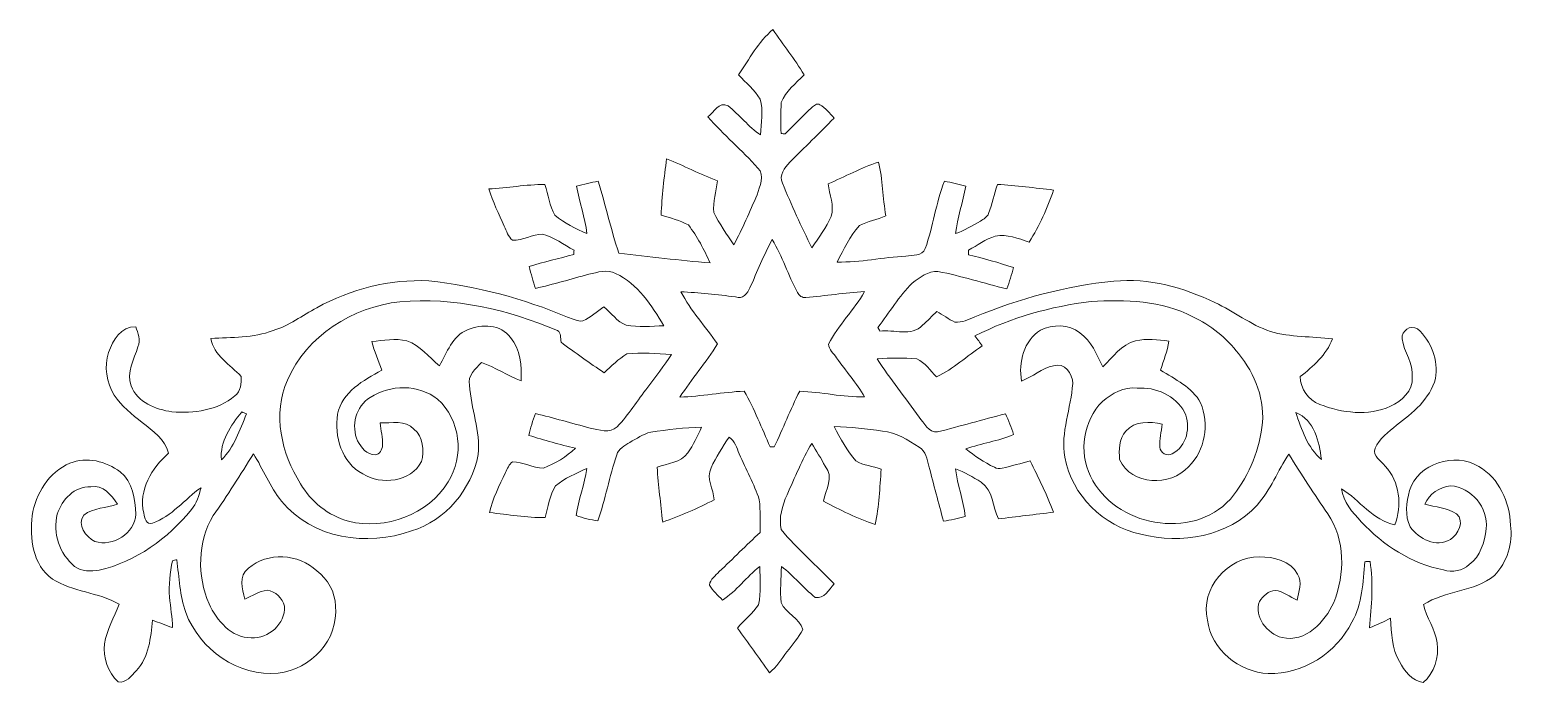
# Model space of a CAD drawing. Header units: centimetres. Extents: x -16.5 to 16.5, y -7.3 to 7.2.
import ezdxf

# ---------------------------------------------------------------- set-up
doc = ezdxf.new("R2010")
doc.units = ezdxf.units.CM
doc.header["$MEASUREMENT"] = 0
doc.layers.add('Layer 1', color=7, linetype='Continuous')

msp = doc.modelspace()

# ---------------------------------------------------------------- linework, layer by layer
at = {"layer": 'Layer 1', "color": 9, "lineweight": 9}
for points, knots in [([(-0.72424, 6.24294), (-0.48823, 6.58725), (-0.28961, 6.97777), (0.03776, 7.24694), (0.03776, 7.24694), (0.26037, 6.90757), (0.52248, 6.59501), (0.72603, 6.24294), (0.72603, 6.24294), (0.54859, 6.04715), (0.31011, 5.88663), (0.22262, 5.62593), (0.22262, 5.62593), (0.20498, 5.39909), (0.20816, 5.17049), (0.21698, 4.9426), (0.21698, 4.9426), (0.23991, 4.93942), (0.28577, 4.93343), (0.3087, 4.9306), (0.3087, 4.9306), (0.50096, 5.12816), (0.69464, 5.3243), (0.89466, 5.51375), (0.89466, 5.51375), (0.94334, 5.5582), (1.0072, 5.6224), (1.07775, 5.58077), (1.07775, 5.58077), (1.20722, 5.51198), (1.29612, 5.39027), (1.39137, 5.28268), (1.39137, 5.28268), (1.07105, 4.94965), (0.73662, 4.63039), (0.411, 4.30266), (0.411, 4.30266), (0.296, 4.17883), (0.16194, 4.01091), (0.24802, 3.83664), (0.24802, 3.83664), (0.4484, 3.35228), (0.66712, 2.87461), (0.90066, 2.40542), (0.90066, 2.40542), (1.05659, 2.62838), (1.21745, 2.85239), (1.32822, 3.1018), (1.32822, 3.1018), (1.40584, 3.34346), (1.28554, 3.5837), (1.26402, 3.82288), (1.26402, 3.82288), (1.63408, 3.98586), (1.99356, 4.1739), (2.37562, 4.3083), (2.37562, 4.3083), (2.47546, 3.91778), (2.47299, 3.51103), (2.54037, 3.11486), (2.54037, 3.11486), (2.35163, 3.02384), (2.13961, 2.9928), (1.95405, 2.89543), (1.95405, 2.89543), (1.73745, 2.66401), (1.6041, 2.36838), (1.46475, 2.08686), (1.46475, 2.08686), (1.97557, 2.07804), (2.47863, 2.19199), (2.98734, 2.2188), (2.98734, 2.2188), (3.12916, 2.24208), (3.35282, 2.21457), (3.41737, 2.38672), (3.41737, 2.38672), (3.58636, 2.87673), (3.65444, 3.39743), (3.83965, 3.88215), (3.83965, 3.88215), (4.00016, 3.85287), (4.15927, 3.81547), (4.31555, 3.76855), (4.31555, 3.76855), (4.24429, 3.41683), (4.13881, 3.07288), (4.08448, 2.71728), (4.08448, 2.71728), (4.28133, 2.78642), (4.46124, 2.89331), (4.64116, 2.99738), (4.64116, 2.99738), (4.70995, 3.04148), (4.79144, 3.08522), (4.82143, 3.16672), (4.82143, 3.16672), (4.89587, 3.37803), (4.95231, 3.59499), (5.01511, 3.81018), (5.01511, 3.81018), (5.43279, 3.78478), (5.84837, 3.73328), (6.26394, 3.68565), (6.26394, 3.68565), (6.12777, 3.28348), (5.94538, 2.89367), (5.72348, 2.53172), (5.72348, 2.53172), (5.48007, 2.60791), (5.22889, 2.71269), (4.9696, 2.66506), (4.9696, 2.66506), (4.75546, 2.5938), (4.56884, 2.46081), (4.37481, 2.34933), (4.37481, 2.34933), (4.37446, 2.32358), (4.37411, 2.27242), (4.37376, 2.24667), (4.37376, 2.24667), (4.71172, 2.17012), (5.04403, 2.07169), (5.37388, 1.9648), (5.37388, 1.9648), (5.33296, 1.80464), (5.28463, 1.64589), (5.2243, 1.49173), (5.2243, 1.49173), (4.71454, 1.61555), (4.21465, 1.78206), (3.69783, 1.87449), (3.69783, 1.87449), (3.47841, 1.8953), (3.29708, 1.73973), (3.1281, 1.62084), (3.1281, 1.62084), (2.83247, 1.32768), (2.6208, 0.96397), (2.36504, 0.6373), (2.36504, 0.6373), (2.37562, 0.61578), (2.39714, 0.57309), (2.40772, 0.55193), (2.40772, 0.55193), (2.71464, 0.60026), (3.11681, 0.41999), (3.35705, 0.68633), (3.35705, 0.68633), (3.46535, 0.7837), (3.56801, 0.88742), (3.67173, 0.98972), (3.67173, 0.98972), (3.80649, 0.91176), (3.93349, 0.82004), (4.0746, 0.7516), (4.0746, 0.7516), (4.23229, 0.73819), (4.37446, 0.81016), (4.51557, 0.86696), (4.51557, 0.86696), (5.49841, 1.27759), (6.53805, 1.56017), (7.59991, 1.66106), (7.59991, 1.66106), (8.37531, 1.74573), (9.14825, 1.5196), (9.84146, 1.18657), (9.84146, 1.18657), (10.26444, 0.99713), (10.62992, 0.6948), (11.07195, 0.54522), (11.07195, 0.54522), (11.51892, 0.41364), (11.99023, 0.43621), (12.44884, 0.38259), (12.44884, 0.38259), (12.31655, 0.02981), (12.02233, -0.23159), (11.73129, -0.45596), (11.73129, -0.45596), (11.73905, -0.72972), (11.90838, -0.97878), (12.16909, -1.07262), (12.16909, -1.07262), (12.6598, -1.26488), (13.23977, -1.33861), (13.73295, -1.11601), (13.73295, -1.11601), (13.98766, -1.00665), (14.2406, -0.77064), (14.21767, -0.46972), (14.21767, -0.46972), (14.25224, -0.16245), (14.03457, 0.09085), (13.99259, 0.38506), (13.99259, 0.38506), (13.97989, 0.55616), (14.17463, 0.70256), (14.33585, 0.60273), (14.33585, 0.60273), (14.64488, 0.33744), (14.80151, -0.09577), (14.7359, -0.49935), (14.7359, -0.49935), (14.60925, -0.95055), (14.23213, -1.26947), (13.86806, -1.53617), (13.86806, -1.53617), (13.69344, -1.68504), (13.48847, -1.82933), (13.39781, -2.04876), (13.39781, -2.04876), (13.33219, -2.23185), (13.53328, -2.32005), (13.61759, -2.44598), (13.61759, -2.44598), (13.94744, -2.78642), (13.99118, -3.3177), (13.83526, -3.7488), (13.83526, -3.7488), (13.34772, -3.64226), (13.05068, -3.20552), (12.65274, -2.94588), (12.65274, -2.94588), (12.68167, -3.2415), (12.89404, -3.47187), (13.08948, -3.67859), (13.08948, -3.67859), (13.57244, -4.20212), (14.20673, -4.60852), (14.91052, -4.74963), (14.91052, -4.74963), (15.10667, -4.80149), (15.33174, -4.77679), (15.48061, -4.62686), (15.48061, -4.62686), (15.73708, -4.44977), (15.81857, -4.12521), (15.86055, -3.83488), (15.86055, -3.83488), (15.91488, -3.37027), (15.53317, -2.90954), (15.06645, -2.88096), (15.06645, -2.88096), (14.82868, -2.91377), (14.58914, -3.05559), (14.49812, -3.28631), (14.49812, -3.28631), (14.73131, -3.36215), (14.99625, -3.36321), (15.20297, -3.50573), (15.20297, -3.50573), (15.38712, -3.66907), (15.23931, -3.96364), (15.06398, -4.06982), (15.06398, -4.06982), (14.7493, -4.2695), (14.36901, -4.05889), (14.17357, -3.79395), (14.17357, -3.79395), (14.04974, -3.54348), (14.09278, -3.24891), (14.15981, -2.98786), (14.15981, -2.98786), (14.34643, -2.37825), (15.17017, -2.1306), (15.69475, -2.45092), (15.69475, -2.45092), (16.14877, -2.70881), (16.37843, -3.2468), (16.3996, -3.75233), (16.3996, -3.75233), (16.46133, -4.15484), (16.32163, -4.57888), (16.04294, -4.87239), (16.04294, -4.87239), (15.59138, -5.2414), (14.9525, -5.20295), (14.46884, -5.51833), (14.46884, -5.51833), (14.53587, -5.81431), (14.72355, -6.06549), (14.77435, -6.36711), (14.77435, -6.36711), (14.81245, -6.6832), (14.71226, -7.04198), (14.45826, -7.24694), (14.45826, -7.24694), (14.2152, -7.21731), (14.04128, -6.98836), (13.93368, -6.78551), (13.93368, -6.78551), (13.76541, -6.49376), (13.75588, -6.1491), (13.73824, -5.82278), (13.73824, -5.82278), (13.58372, -5.89616), (13.43132, -5.97447), (13.27046, -6.03303), (13.27046, -6.03303), (13.31914, -5.54373), (13.36006, -5.04808), (13.2821, -4.55913), (13.2821, -4.55913), (13.25247, -4.56089), (13.19391, -4.56407), (13.16462, -4.56548), (13.16462, -4.56548), (13.1297, -5.0202), (13.11065, -5.49963), (12.87993, -5.90603), (12.87993, -5.90603), (12.54091, -6.5936), (11.7962, -7.06738), (11.02609, -7.04939), (11.02609, -7.04939), (10.37839, -7.01764), (9.75856, -6.5241), (9.67777, -5.863), (9.67777, -5.863), (9.50773, -5.16802), (10.12791, -4.44906), (10.831, -4.45753), (10.831, -4.45753), (11.13651, -4.45859), (11.5295, -4.53902), (11.67555, -4.84594), (11.67555, -4.84594), (11.79056, -5.02409), (11.6946, -5.23082), (11.6692, -5.42061), (11.6692, -5.42061), (11.50763, -5.34618), (11.36122, -5.22482), (11.18166, -5.20295), (11.18166, -5.20295), (11.03349, -5.21353), (10.90826, -5.32854), (10.831, -5.44672), (10.831, -5.44672), (10.69518, -5.79173), (11.0028, -6.16568), (11.33018, -6.25035), (11.33018, -6.25035), (11.86323, -6.37064), (12.27492, -5.90145), (12.47882, -5.47), (12.47882, -5.47), (12.72789, -4.84453), (12.736, -4.07618), (12.34442, -3.50609), (12.34442, -3.50609), (12.05055, -3.06758), (11.75563, -2.63014), (11.48223, -2.17857), (11.48223, -2.17857), (11.22893, -2.54405), (11.08359, -2.97833), (10.77597, -3.30888), (10.77597, -3.30888), (10.14485, -4.01232), (9.08475, -4.18448), (8.20069, -3.95482), (8.20069, -3.95482), (7.36919, -3.78196), (6.66293, -3.08946), (6.513, -2.24878), (6.513, -2.24878), (6.40999, -1.68962), (6.65517, -1.15834), (6.68586, -0.6073), (6.68586, -0.6073), (6.69186, -0.38999), (6.49959, -0.1374), (6.25971, -0.2136), (6.25971, -0.2136), (6.00253, -0.27534), (5.79827, -0.46266), (5.55203, -0.55439), (5.55203, -0.55439), (5.47795, -0.14234), (5.60389, 0.34238), (5.97219, 0.57697), (5.97219, 0.57697), (6.24207, 0.70256), (6.60437, 0.71703), (6.84179, 0.51488), (6.84179, 0.51488), (7.10002, 0.33356), (7.22138, 0.03511), (7.35332, -0.2383), (7.35332, -0.2383), (7.57874, -0.03051), (7.76712, 0.25771), (8.08074, 0.3392), (8.08074, 0.3392), (8.32346, 0.39212), (8.5771, 0.36707), (8.82052, 0.33038), (8.82052, 0.33038), (8.79124, 0.10707), (8.70057, -0.09965), (8.63602, -0.31344), (8.63602, -0.31344), (8.95563, -0.51417), (9.33452, -0.69126), (9.52361, -1.03557), (9.52361, -1.03557), (9.71552, -1.50935), (9.63685, -2.09709), (9.25267, -2.45656), (9.25267, -2.45656), (8.85544, -2.90319), (7.98937, -2.87779), (7.72585, -2.29993), (7.72585, -2.29993), (7.71103, -2.08438), (7.71386, -1.84026), (7.86484, -1.66881), (7.86484, -1.66881), (8.0624, -1.43421), (8.40177, -1.45185), (8.67376, -1.51182), (8.67376, -1.51182), (8.64801, -1.6801), (8.61661, -1.84908), (8.61626, -2.02018), (8.61626, -2.02018), (8.62191, -2.14929), (8.77924, -2.24067), (8.89143, -2.1687), (8.89143, -2.1687), (9.22727, -2.01453), (9.30594, -1.56368), (9.16977, -1.249), (9.16977, -1.249), (8.96904, -0.87894), (8.5263, -0.67997), (8.11355, -0.71419), (8.11355, -0.71419), (7.82427, -0.67574), (7.55863, -0.83202), (7.34556, -1.00806), (7.34556, -1.00806), (6.91905, -1.43457), (6.81674, -2.12566), (7.07956, -2.66612), (7.07956, -2.66612), (7.60802, -3.78055), (9.33628, -4.11109), (10.18365, -3.17695), (10.18365, -3.17695), (10.5576, -2.72504), (10.80454, -2.16624), (10.88145, -1.58414), (10.88145, -1.58414), (10.97423, -0.99395), (10.73434, -0.3981), (10.36533, 0.0538), (10.36533, 0.0538), (10.10075, 0.40658), (9.74621, 0.68316), (9.34898, 0.8719), (9.34898, 0.8719), (8.66212, 1.23702), (7.85214, 1.25043), (7.09473, 1.21303), (7.09473, 1.21303), (6.20432, 1.09626), (5.31849, 0.86025), (4.51875, 0.44574), (4.51875, 0.44574), (4.57413, 0.37272), (4.63022, 0.29969), (4.68102, 0.22314), (4.68102, 0.22314), (4.33812, 0.00441), (4.04073, -0.28874), (3.66855, -0.45914), (3.66855, -0.45914), (3.52533, -0.3279), (3.41244, -0.14481), (3.2304, -0.06402), (3.2304, -0.06402), (2.9376, -0.03545), (2.64232, -0.03827), (2.34952, -0.06367), (2.34952, -0.06367), (2.63879, -0.50782), (2.97393, -0.92057), (3.27767, -1.35484), (3.27767, -1.35484), (3.38845, -1.47972), (3.48652, -1.71185), (3.69007, -1.68504), (3.69007, -1.68504), (4.19172, -1.5531), (4.69302, -1.41657), (5.19396, -1.28075), (5.19396, -1.28075), (5.26276, -1.43139), (5.32484, -1.58591), (5.37459, -1.7443), (5.37459, -1.7443), (5.03274, -1.88612), (4.66409, -1.94292), (4.31378, -2.05723), (4.31378, -2.05723), (4.50852, -2.21986), (4.72336, -2.35743), (4.95055, -2.47067), (4.95055, -2.47067), (5.00382, -2.49749), (5.0652, -2.50489), (5.12376, -2.49078), (5.12376, -2.49078), (5.33225, -2.44527), (5.53616, -2.37895), (5.74394, -2.3285), (5.74394, -2.3285), (5.92457, -2.70387), (6.11859, -3.07429), (6.25971, -3.46728), (6.25971, -3.46728), (5.8526, -3.51879), (5.44479, -3.56359), (5.03768, -3.61545), (5.03768, -3.61545), (4.90398, -3.34487), (4.92797, -2.98609), (4.65457, -2.80265), (4.65457, -2.80265), (4.47747, -2.68023), (4.28309, -2.58497), (4.08554, -2.50137), (4.08554, -2.50137), (4.13104, -2.86015), (4.26157, -3.20129), (4.30144, -3.56077), (4.30144, -3.56077), (4.14022, -3.59816), (3.98217, -3.64473), (3.81813, -3.6666), (3.81813, -3.6666), (3.71265, -3.25879), (3.59764, -2.8538), (3.49851, -2.44422), (3.49851, -2.44422), (3.45653, -2.29534), (3.43431, -2.1052), (3.27909, -2.02547), (3.27909, -2.02547), (3.03073, -1.86637), (2.77214, -1.69104), (2.47017, -1.66528), (2.47017, -1.66528), (2.11492, -1.61272), (1.75685, -1.58026), (1.39843, -1.56439), (1.39843, -1.56439), (1.53037, -1.83497), (1.67889, -2.10238), (1.87891, -2.32886), (1.87891, -2.32886), (2.0486, -2.43046), (2.25568, -2.44527), (2.44053, -2.5123), (2.44053, -2.5123), (2.40279, -2.92118), (2.39644, -3.33711), (2.30119, -3.73786), (2.30119, -3.73786), (1.9029, -3.60875), (1.52931, -3.41507), (1.15748, -3.22528), (1.15748, -3.22528), (1.20687, -2.97022), (1.39349, -2.68411), (1.19805, -2.44739), (1.19805, -2.44739), (1.10245, -2.27453), (1.0012, -2.10555), (0.89643, -1.93799), (0.89643, -1.93799), (0.68582, -2.30452), (0.52072, -2.69505), (0.34997, -3.08099), (0.34997, -3.08099), (0.24202, -3.31876), (0.16371, -3.58793), (0.2205, -3.84969), (0.2205, -3.84969), (0.56975, -4.28961), (1.01249, -4.64661), (1.39243, -5.06007), (1.39243, -5.06007), (1.27354, -5.18249), (1.17829, -5.40474), (0.97192, -5.35782), (0.97192, -5.35782), (0.70981, -5.14298), (0.49602, -4.87486), (0.22438, -4.67096), (0.22438, -4.67096), (0.2198, -4.93766), (0.18875, -5.20824), (0.22121, -5.47459), (0.22121, -5.47459), (0.31893, -5.72012), (0.63149, -5.81537), (0.70134, -6.0736), (0.70134, -6.0736), (0.60221, -6.2507), (0.46921, -6.40698), (0.34821, -6.56926), (0.34821, -6.56926), (0.22474, -6.72836), (0.12031, -6.90686), (-0.04267, -7.03034), (-0.04267, -7.03034), (-0.27056, -6.69484), (-0.5101, -6.36747), (-0.75211, -6.04221), (-0.75211, -6.04221), (-0.60464, -5.85947), (-0.41062, -5.71695), (-0.2815, -5.52045), (-0.2815, -5.52045), (-0.22435, -5.24387), (-0.25116, -4.95458), (-0.25645, -4.67308), (-0.25645, -4.67308), (-0.54926, -4.90309), (-0.7701, -5.216), (-1.08513, -5.42026), (-1.08513, -5.42026), (-1.18214, -5.30913), (-1.29962, -5.21388), (-1.37299, -5.08477), (-1.37299, -5.08477), (-1.35571, -4.95636), (-1.23471, -4.87592), (-1.15533, -4.78455), (-1.15533, -4.78455), (-0.84877, -4.49951), (-0.55455, -4.20176), (-0.24799, -3.91707), (-0.24799, -3.91707), (-0.24975, -3.67613), (-0.23776, -3.43412), (-0.26527, -3.19494), (-0.26527, -3.19494), (-0.3764, -2.83898), (-0.56654, -2.51512), (-0.70907, -2.17187), (-0.70907, -2.17187), (-0.7708, -2.04171), (-0.80573, -1.88224), (-0.93661, -1.80145), (-0.93661, -1.80145), (-1.08795, -2.01735), (-1.22518, -2.24525), (-1.33631, -2.48479), (-1.33631, -2.48479), (-1.45061, -2.71234), (-1.28374, -2.95752), (-1.2654, -3.19106), (-1.2654, -3.19106), (-1.63405, -3.38332), (-2.01787, -3.54913), (-2.40946, -3.68812), (-2.40946, -3.68812), (-2.45038, -3.28172), (-2.50576, -2.87673), (-2.53187, -2.46891), (-2.53187, -2.46891), (-2.30186, -2.38283), (-2.00764, -2.37049), (-1.85313, -2.14929), (-1.85313, -2.14929), (-1.73001, -1.9722), (-1.63546, -1.77782), (-1.54691, -1.58167), (-1.54691, -1.58167), (-1.9258, -1.5852), (-2.30151, -1.63389), (-2.67545, -1.68927), (-2.67545, -1.68927), (-2.84373, -1.73231), (-2.98836, -1.83709), (-3.14076, -1.91611), (-3.14076, -1.91611), (-3.25154, -1.98948), (-3.38947, -2.05545), (-3.42969, -2.19304), (-3.42969, -2.19304), (-3.58985, -2.67671), (-3.67946, -3.18118), (-3.84844, -3.66201), (-3.84844, -3.66201), (-4.01071, -3.6352), (-4.16946, -3.59358), (-4.32574, -3.54383), (-4.32574, -3.54383), (-4.27918, -3.18682), (-4.13948, -2.85063), (-4.08833, -2.49466), (-4.08833, -2.49466), (-4.32751, -2.60649), (-4.58574, -2.70352), (-4.78471, -2.88273), (-4.78471, -2.88273), (-4.92194, -3.08981), (-4.94205, -3.35157), (-5.01648, -3.58546), (-5.01648, -3.58546), (-5.42994, -3.59252), (-5.83846, -3.51455), (-6.24874, -3.47716), (-6.24874, -3.47716), (-6.187, -3.16036), (-6.0279, -2.87603), (-5.89596, -2.58497), (-5.89596, -2.58497), (-5.85292, -2.50207), (-5.82011, -2.40576), (-5.7425, -2.34755), (-5.7425, -2.34755), (-5.50614, -2.34826), (-5.29059, -2.48373), (-5.05423, -2.48761), (-5.05423, -2.48761), (-4.79282, -2.38954), (-4.55082, -2.23431), (-4.34338, -2.047), (-4.34338, -2.047), (-4.69122, -1.96586), (-5.03377, -1.86531), (-5.37526, -1.76194), (-5.37526, -1.76194), (-5.34139, -1.59649), (-5.29588, -1.43386), (-5.23379, -1.27723), (-5.23379, -1.27723), (-4.82598, -1.37107), (-4.42593, -1.49383), (-4.02094, -1.59861), (-4.02094, -1.59861), (-3.82939, -1.636), (-3.57962, -1.72737), (-3.41769, -1.56968), (-3.41769, -1.56968), (-3.16475, -1.29945), (-2.96473, -0.98654), (-2.74107, -0.69303), (-2.74107, -0.69303), (-2.56397, -0.45102), (-2.371, -0.21995), (-2.21684, 0.03793), (-2.21684, 0.03793), (-2.54528, 0.05204), (-2.87724, 0.0845), (-3.20426, 0.04816), (-3.20426, 0.04816), (-3.39406, -0.06332), (-3.54681, -0.22277), (-3.70486, -0.37306), (-3.70486, -0.37306), (-4.03118, -0.15363), (-4.35256, 0.07215), (-4.66441, 0.31168), (-4.66441, 0.31168), (-4.68205, 0.39529), (-4.65242, 0.52018), (-4.74379, 0.56568), (-4.74379, 0.56568), (-5.84057, 1.03417), (-7.04002, 1.30934), (-8.23734, 1.20527), (-8.23734, 1.20527), (-9.28509, 1.09344), (-10.31027, 0.45315), (-10.73043, -0.53498), (-10.73043, -0.53498), (-11.07156, -1.28464), (-10.86589, -2.16376), (-10.44362, -2.8351), (-10.44362, -2.8351), (-10.20973, -3.23586), (-9.82414, -3.54454), (-9.37576, -3.66942), (-9.37576, -3.66942), (-8.5552, -3.86486), (-7.61293, -3.5269), (-7.16808, -2.79524), (-7.16808, -2.79524), (-6.80648, -2.22796), (-6.89467, -1.41022), (-7.40197, -0.95832), (-7.40197, -0.95832), (-7.82142, -0.62494), (-8.45748, -0.62529), (-8.89633, -0.92198), (-8.89633, -0.92198), (-9.22442, -1.10719), (-9.32284, -1.55486), (-9.17785, -1.88612), (-9.17785, -1.88612), (-9.09742, -2.03076), (-8.96971, -2.19374), (-8.78733, -2.1948), (-8.78733, -2.1948), (-8.68608, -2.1821), (-8.63246, -2.07521), (-8.62152, -1.98384), (-8.62152, -1.98384), (-8.61552, -1.81557), (-8.66315, -1.65011), (-8.67655, -1.4836), (-8.67655, -1.4836), (-8.42749, -1.49348), (-8.11634, -1.41163), (-7.9269, -1.6233), (-7.9269, -1.6233), (-7.72088, -1.79193), (-7.70077, -2.10343), (-7.75898, -2.34226), (-7.75898, -2.34226), (-7.99746, -2.79806), (-8.65115, -2.87461), (-9.0632, -2.61637), (-9.0632, -2.61637), (-9.52816, -2.36802), (-9.6989, -1.78276), (-9.62094, -1.28957), (-9.62094, -1.28957), (-9.51899, -0.79463), (-9.04626, -0.53604), (-8.64163, -0.31485), (-8.64163, -0.31485), (-8.71571, -0.10142), (-8.80496, 0.10672), (-8.86353, 0.32474), (-8.86353, 0.32474), (-8.6067, 0.34379), (-8.33859, 0.40094), (-8.08353, 0.33708), (-8.08353, 0.33708), (-7.78579, 0.24113), (-7.59846, -0.02769), (-7.36316, -0.21642), (-7.36316, -0.21642), (-7.19206, 0.07074), (-7.07812, 0.44927), (-6.73698, 0.58297), (-6.73698, 0.58297), (-6.42971, 0.71808), (-5.9965, 0.7075), (-5.78801, 0.41011), (-5.78801, 0.41011), (-5.55447, 0.15046), (-5.54318, -0.21925), (-5.54494, -0.55086), (-5.54494, -0.55086), (-5.84974, -0.43691), (-6.12138, -0.24923), (-6.42971, -0.14305), (-6.42971, -0.14305), (-6.55283, -0.28627), (-6.74298, -0.42774), (-6.69712, -0.64787), (-6.69712, -0.64787), (-6.66008, -1.16399), (-6.44841, -1.66422), (-6.50344, -2.18845), (-6.50344, -2.18845), (-6.64773, -2.95963), (-7.22381, -3.6532), (-7.98299, -3.8818), (-7.98299, -3.8818), (-8.95772, -4.23421), (-10.18997, -4.06065), (-10.86589, -3.22175), (-10.86589, -3.22175), (-11.12518, -2.90284), (-11.27018, -2.51442), (-11.48749, -2.16905), (-11.48749, -2.16905), (-11.77394, -2.63402), (-12.06357, -3.09722), (-12.38072, -3.54172), (-12.38072, -3.54172), (-12.7335, -4.12662), (-12.73738, -4.88192), (-12.47209, -5.50069), (-12.47209, -5.50069), (-12.29817, -5.86758), (-11.97996, -6.26551), (-11.53511, -6.25317), (-11.53511, -6.25317), (-11.15834, -6.28315), (-10.77205, -5.94519), (-10.79922, -5.55573), (-10.79922, -5.55573), (-10.84508, -5.37405), (-10.99536, -5.2227), (-11.18445, -5.20048), (-11.18445, -5.20048), (-11.36578, -5.21106), (-11.51324, -5.33242), (-11.67799, -5.39556), (-11.67799, -5.39556), (-11.72738, -5.16449), (-11.83286, -4.88544), (-11.60002, -4.71153), (-11.60002, -4.71153), (-11.17775, -4.34145), (-10.48489, -4.38767), (-10.08131, -4.76586), (-10.08131, -4.76586), (-9.84531, -4.95741), (-9.66856, -5.23964), (-9.67068, -5.55184), (-9.67068, -5.55184), (-9.58531, -6.28774), (-10.21749, -6.96754), (-10.93645, -7.0388), (-10.93645, -7.0388), (-11.82016, -7.12841), (-12.68199, -6.5114), (-12.98926, -5.69648), (-12.98926, -5.69648), (-13.11626, -5.31689), (-13.13884, -4.91508), (-13.18646, -4.52138), (-13.18646, -4.52138), (-13.21151, -4.52738), (-13.26196, -4.54008), (-13.28701, -4.54643), (-13.28701, -4.54643), (-13.32969, -4.81313), (-13.37344, -5.083), (-13.34945, -5.35429), (-13.34945, -5.35429), (-13.33004, -5.57936), (-13.28418, -5.80232), (-13.28242, -6.0288), (-13.28242, -6.0288), (-13.43517, -5.98364), (-13.57946, -5.91556), (-13.72974, -5.8637), (-13.72974, -5.8637), (-13.76431, -6.25458), (-13.801, -6.68673), (-14.08816, -6.98695), (-14.08816, -6.98695), (-14.19294, -7.09384), (-14.31571, -7.26705), (-14.48821, -7.23601), (-14.48821, -7.23601), (-14.71752, -7.02504), (-14.82124, -6.69238), (-14.79231, -6.38652), (-14.79231, -6.38652), (-14.73904, -6.07501), (-14.57747, -5.80091), (-14.46987, -5.5081), (-14.46987, -5.5081), (-14.93201, -5.24387), (-15.49539, -5.2354), (-15.9466, -4.95177), (-15.9466, -4.95177), (-16.39216, -4.63814), (-16.45178, -4.04195), (-16.39709, -3.54454), (-16.39709, -3.54454), (-16.31525, -3.05771), (-16.02985, -2.57298), (-15.55784, -2.37895), (-15.55784, -2.37895), (-15.18883, -2.22902), (-14.75456, -2.3345), (-14.44518, -2.5691), (-14.44518, -2.5691), (-14.15978, -2.79595), (-14.11109, -3.17377), (-14.09875, -3.51279), (-14.09875, -3.51279), (-14.11356, -3.93894), (-14.60851, -4.24233), (-15.00574, -4.11675), (-15.00574, -4.11675), (-15.20435, -4.02114), (-15.40861, -3.74104), (-15.25057, -3.53008), (-15.25057, -3.53008), (-15.0329, -3.37062), (-14.75033, -3.37168), (-14.50162, -3.28701), (-14.50162, -3.28701), (-14.6385, -3.09016), (-14.82335, -2.85133), (-15.09817, -2.90495), (-15.09817, -2.90495), (-15.45341, -2.88661), (-15.73952, -3.18965), (-15.839, -3.50715), (-15.839, -3.50715), (-15.94766, -3.92448), (-15.79032, -4.40073), (-15.45377, -4.6699), (-15.45377, -4.6699), (-15.30172, -4.79019), (-15.09217, -4.78103), (-14.91049, -4.7542), (-14.91049, -4.7542), (-14.09557, -4.569), (-13.38437, -4.05324), (-12.86403, -3.41048), (-12.86403, -3.41048), (-12.75008, -3.27149), (-12.69081, -3.09651), (-12.65095, -2.9233), (-12.65095, -2.9233), (-13.01643, -3.17765), (-13.29406, -3.56288), (-13.73045, -3.70717), (-13.73045, -3.70717), (-13.86344, -3.76644), (-13.90789, -3.58758), (-13.92095, -3.49021), (-13.92095, -3.49021), (-14.04124, -2.97551), (-13.74315, -2.4869), (-13.37379, -2.1567), (-13.37379, -2.1567), (-13.44364, -1.85225), (-13.72198, -1.65646), (-13.95552, -1.47725), (-13.95552, -1.47725), (-14.17953, -1.29381), (-14.41766, -1.11177), (-14.57782, -0.86659), (-14.57782, -0.86659), (-14.74398, -0.58543), (-14.80466, -0.23124), (-14.70235, 0.08238), (-14.70235, 0.08238), (-14.59758, 0.34873), (-14.43424, 0.65882), (-14.10016, 0.6507), (-14.10016, 0.6507), (-14.04548, 0.51277), (-13.99291, 0.35331), (-14.05042, 0.20761), (-14.05042, 0.20761), (-14.13191, -0.07073), (-14.31641, -0.36706), (-14.20246, -0.66269), (-14.20246, -0.66269), (-14.06453, -1.02852), (-13.6546, -1.18797), (-13.29583, -1.23772), (-13.29583, -1.23772), (-12.81464, -1.27652), (-12.28018, -1.20632), (-11.89777, -0.88529), (-11.89777, -0.88529), (-11.77077, -0.78404), (-11.74572, -0.60272), (-11.76089, -0.45137), (-11.76089, -0.45137), (-11.99654, -0.19244), (-12.37261, 0.01359), (-12.43187, 0.39071), (-12.43187, 0.39071), (-11.97044, 0.41434), (-11.49348, 0.40411), (-11.05251, 0.56357), (-11.05251, 0.56357), (-10.7015, 0.6754), (-10.40446, 0.90153), (-10.08202, 1.07263), (-10.08202, 1.07263), (-9.32778, 1.49031), (-8.45959, 1.70974), (-7.59635, 1.66988), (-7.59635, 1.66988), (-6.53943, 1.55346), (-5.50014, 1.2783), (-4.52118, 0.86308), (-4.52118, 0.86308), (-4.41041, 0.82709), (-4.29682, 0.75971), (-4.17723, 0.78158), (-4.17723, 0.78158), (-4.00648, 0.85884), (-3.86572, 0.98937), (-3.71121, 1.09379), (-3.71121, 1.09379), (-3.55069, 0.95762), (-3.42263, 0.76536), (-3.22226, 0.68422), (-3.22226, 0.68422), (-2.94533, 0.63977), (-2.6624, 0.65988), (-2.383, 0.67293), (-2.383, 0.67293), (-2.65852, 1.11813), (-2.95309, 1.60991), (-3.45333, 1.82969), (-3.45333, 1.82969), (-3.63748, 1.94117), (-3.85796, 1.85756), (-4.04811, 1.81558), (-4.04811, 1.81558), (-4.44216, 1.7101), (-4.83269, 1.59192), (-5.23062, 1.5009), (-5.23062, 1.5009), (-5.28706, 1.66), (-5.32763, 1.82475), (-5.37103, 1.98738), (-5.37103, 1.98738), (-5.04259, 2.08404), (-4.71168, 2.17365), (-4.37831, 2.25302), (-4.37831, 2.25302), (-4.37796, 2.27666), (-4.37654, 2.32463), (-4.37619, 2.34827), (-4.37619, 2.34827), (-4.60373, 2.47527), (-4.81752, 2.63896), (-5.07222, 2.70705), (-5.07222, 2.70705), (-5.30188, 2.69858), (-5.51178, 2.56982), (-5.7425, 2.57017), (-5.7425, 2.57017), (-5.83422, 2.65201), (-5.87162, 2.77478), (-5.9263, 2.88097), (-5.9263, 2.88097), (-6.04342, 3.15613), (-6.17712, 3.4246), (-6.26849, 3.70964), (-6.26849, 3.70964), (-5.85186, 3.72622), (-5.43911, 3.81371), (-5.02178, 3.80842), (-5.02178, 3.80842), (-4.95298, 3.57982), (-4.92018, 3.33323), (-4.79811, 3.12509), (-4.79811, 3.12509), (-4.58574, 2.9554), (-4.34268, 2.81746), (-4.08833, 2.71798), (-4.08833, 2.71798), (-4.12889, 3.07676), (-4.26436, 3.41507), (-4.31763, 3.77102), (-4.31763, 3.77102), (-4.15994, 3.81406), (-4.00084, 3.84969), (-3.84103, 3.88356), (-3.84103, 3.88356), (-3.6791, 3.35263), (-3.55351, 2.81111), (-3.38383, 2.2823), (-3.38383, 2.2823), (-2.70826, 2.2128), (-2.03516, 2.11897), (-1.35783, 2.06993), (-1.35783, 2.06993), (-1.49118, 2.36309), (-1.63934, 2.6566), (-1.84007, 2.90989), (-1.84007, 2.90989), (-2.02775, 3.01255), (-2.23801, 3.06794), (-2.44262, 3.12826), (-2.44262, 3.12826), (-2.42815, 3.54772), (-2.37876, 3.9647), (-2.32197, 4.38027), (-2.32197, 4.38027), (-1.94203, 4.22717), (-1.57796, 4.03737), (-1.1959, 3.8892), (-1.1959, 3.8892), (-1.21918, 3.65602), (-1.29926, 3.42354), (-1.27528, 3.18859), (-1.27528, 3.18859), (-1.14933, 2.93635), (-0.99058, 2.70105), (-0.83219, 2.46822), (-0.83219, 2.46822), (-0.63675, 2.8277), (-0.47941, 3.20623), (-0.31325, 3.57982), (-0.31325, 3.57982), (-0.26139, 3.7622), (-0.12875, 4.01409), (-0.29738, 4.17248), (-0.29738, 4.17248), (-0.65015, 4.5676), (-1.05832, 4.90979), (-1.40404, 5.31125), (-1.40404, 5.31125), (-1.26998, 5.40862), (-1.16062, 5.66332), (-0.95778, 5.55537), (-0.95778, 5.55537), (-0.70342, 5.35676), (-0.50904, 5.08688), (-0.23634, 4.90979), (-0.23634, 4.90979), (-0.23987, 5.17085), (-0.15838, 5.44883), (-0.24975, 5.70178), (-0.24975, 5.70178), (-0.36793, 5.91274), (-0.56266, 6.06655), (-0.72424, 6.24294), (-0.72424, 6.24294), (-0.72424, 6.24294), (-0.72424, 6.24294), (-0.72424, 6.24294)], [0, 0, 0, 0, 0.00323625, 0.00323625, 0.00323625, 0.00323625, 0.00647249, 0.00647249, 0.00647249, 0.00647249, 0.00970874, 0.00970874, 0.00970874, 0.00970874, 0.01294498, 0.01294498, 0.01294498, 0.01294498, 0.01618123, 0.01618123, 0.01618123, 0.01618123, 0.01941748, 0.01941748, 0.01941748, 0.01941748, 0.02265372, 0.02265372, 0.02265372, 0.02265372, 0.02588997, 0.02588997, 0.02588997, 0.02588997, 0.02912621, 0.02912621, 0.02912621, 0.02912621, 0.03236246, 0.03236246, 0.03236246, 0.03236246, 0.03559871, 0.03559871, 0.03559871, 0.03559871, 0.03883495, 0.03883495, 0.03883495, 0.03883495, 0.0420712, 0.0420712, 0.0420712, 0.0420712, 0.04530744, 0.04530744, 0.04530744, 0.04530744, 0.04854369, 0.04854369, 0.04854369, 0.04854369, 0.05177994, 0.05177994, 0.05177994, 0.05177994, 0.05501618, 0.05501618, 0.05501618, 0.05501618, 0.05825243, 0.05825243, 0.05825243, 0.05825243, 0.06148867, 0.06148867, 0.06148867, 0.06148867, 0.06472492, 0.06472492, 0.06472492, 0.06472492, 0.06796117, 0.06796117, 0.06796117, 0.06796117, 0.07119741, 0.07119741, 0.07119741, 0.07119741, 0.07443366, 0.07443366, 0.07443366, 0.07443366, 0.0776699, 0.0776699, 0.0776699, 0.0776699, 0.08090615, 0.08090615, 0.08090615, 0.08090615, 0.08414239, 0.08414239, 0.08414239, 0.08414239, 0.08737864, 0.08737864, 0.08737864, 0.08737864, 0.09061489, 0.09061489, 0.09061489, 0.09061489, 0.09385113, 0.09385113, 0.09385113, 0.09385113, 0.09708738, 0.09708738, 0.09708738, 0.09708738, 0.10032362, 0.10032362, 0.10032362, 0.10032362, 0.10355987, 0.10355987, 0.10355987, 0.10355987, 0.10679612, 0.10679612, 0.10679612, 0.10679612, 0.11003236, 0.11003236, 0.11003236, 0.11003236, 0.11326861, 0.11326861, 0.11326861, 0.11326861, 0.11650485, 0.11650485, 0.11650485, 0.11650485, 0.1197411, 0.1197411, 0.1197411, 0.1197411, 0.12297735, 0.12297735, 0.12297735, 0.12297735, 0.12621359, 0.12621359, 0.12621359, 0.12621359, 0.12944984, 0.12944984, 0.12944984, 0.12944984, 0.13268608, 0.13268608, 0.13268608, 0.13268608, 0.13592233, 0.13592233, 0.13592233, 0.13592233, 0.13915858, 0.13915858, 0.13915858, 0.13915858, 0.14239482, 0.14239482, 0.14239482, 0.14239482, 0.14563107, 0.14563107, 0.14563107, 0.14563107, 0.14886731, 0.14886731, 0.14886731, 0.14886731, 0.15210356, 0.15210356, 0.15210356, 0.15210356, 0.15533981, 0.15533981, 0.15533981, 0.15533981, 0.15857605, 0.15857605, 0.15857605, 0.15857605, 0.1618123, 0.1618123, 0.1618123, 0.1618123, 0.16504854, 0.16504854, 0.16504854, 0.16504854, 0.16828479, 0.16828479, 0.16828479, 0.16828479, 0.17152104, 0.17152104, 0.17152104, 0.17152104, 0.17475728, 0.17475728, 0.17475728, 0.17475728, 0.17799353, 0.17799353, 0.17799353, 0.17799353, 0.18122977, 0.18122977, 0.18122977, 0.18122977, 0.18446602, 0.18446602, 0.18446602, 0.18446602, 0.18770227, 0.18770227, 0.18770227, 0.18770227, 0.19093851, 0.19093851, 0.19093851, 0.19093851, 0.19417476, 0.19417476, 0.19417476, 0.19417476, 0.197411, 0.197411, 0.197411, 0.197411, 0.20064725, 0.20064725, 0.20064725, 0.20064725, 0.2038835, 0.2038835, 0.2038835, 0.2038835, 0.20711974, 0.20711974, 0.20711974, 0.20711974, 0.21035599, 0.21035599, 0.21035599, 0.21035599, 0.21359223, 0.21359223, 0.21359223, 0.21359223, 0.21682848, 0.21682848, 0.21682848, 0.21682848, 0.22006472, 0.22006472, 0.22006472, 0.22006472, 0.22330097, 0.22330097, 0.22330097, 0.22330097, 0.22653722, 0.22653722, 0.22653722, 0.22653722, 0.22977346, 0.22977346, 0.22977346, 0.22977346, 0.23300971, 0.23300971, 0.23300971, 0.23300971, 0.23624595, 0.23624595, 0.23624595, 0.23624595, 0.2394822, 0.2394822, 0.2394822, 0.2394822, 0.24271845, 0.24271845, 0.24271845, 0.24271845, 0.24595469, 0.24595469, 0.24595469, 0.24595469, 0.24919094, 0.24919094, 0.24919094, 0.24919094, 0.25242718, 0.25242718, 0.25242718, 0.25242718, 0.25566343, 0.25566343, 0.25566343, 0.25566343, 0.25889968, 0.25889968, 0.25889968, 0.25889968, 0.26213592, 0.26213592, 0.26213592, 0.26213592, 0.26537217, 0.26537217, 0.26537217, 0.26537217, 0.26860841, 0.26860841, 0.26860841, 0.26860841, 0.27184466, 0.27184466, 0.27184466, 0.27184466, 0.27508091, 0.27508091, 0.27508091, 0.27508091, 0.27831715, 0.27831715, 0.27831715, 0.27831715, 0.2815534, 0.2815534, 0.2815534, 0.2815534, 0.28478964, 0.28478964, 0.28478964, 0.28478964, 0.28802589, 0.28802589, 0.28802589, 0.28802589, 0.29126214, 0.29126214, 0.29126214, 0.29126214, 0.29449838, 0.29449838, 0.29449838, 0.29449838, 0.29773463, 0.29773463, 0.29773463, 0.29773463, 0.30097087, 0.30097087, 0.30097087, 0.30097087, 0.30420712, 0.30420712, 0.30420712, 0.30420712, 0.30744337, 0.30744337, 0.30744337, 0.30744337, 0.31067961, 0.31067961, 0.31067961, 0.31067961, 0.31391586, 0.31391586, 0.31391586, 0.31391586, 0.3171521, 0.3171521, 0.3171521, 0.3171521, 0.32038835, 0.32038835, 0.32038835, 0.32038835, 0.3236246, 0.3236246, 0.3236246, 0.3236246, 0.32686084, 0.32686084, 0.32686084, 0.32686084, 0.33009709, 0.33009709, 0.33009709, 0.33009709, 0.33333333, 0.33333333, 0.33333333, 0.33333333, 0.33656958, 0.33656958, 0.33656958, 0.33656958, 0.33980583, 0.33980583, 0.33980583, 0.33980583, 0.34304207, 0.34304207, 0.34304207, 0.34304207, 0.34627832, 0.34627832, 0.34627832, 0.34627832, 0.34951456, 0.34951456, 0.34951456, 0.34951456, 0.35275081, 0.35275081, 0.35275081, 0.35275081, 0.35598706, 0.35598706, 0.35598706, 0.35598706, 0.3592233, 0.3592233, 0.3592233, 0.3592233, 0.36245955, 0.36245955, 0.36245955, 0.36245955, 0.36569579, 0.36569579, 0.36569579, 0.36569579, 0.36893204, 0.36893204, 0.36893204, 0.36893204, 0.37216828, 0.37216828, 0.37216828, 0.37216828, 0.37540453, 0.37540453, 0.37540453, 0.37540453, 0.37864078, 0.37864078, 0.37864078, 0.37864078, 0.38187702, 0.38187702, 0.38187702, 0.38187702, 0.38511327, 0.38511327, 0.38511327, 0.38511327, 0.38834951, 0.38834951, 0.38834951, 0.38834951, 0.39158576, 0.39158576, 0.39158576, 0.39158576, 0.39482201, 0.39482201, 0.39482201, 0.39482201, 0.39805825, 0.39805825, 0.39805825, 0.39805825, 0.4012945, 0.4012945, 0.4012945, 0.4012945, 0.40453074, 0.40453074, 0.40453074, 0.40453074, 0.40776699, 0.40776699, 0.40776699, 0.40776699, 0.41100324, 0.41100324, 0.41100324, 0.41100324, 0.41423948, 0.41423948, 0.41423948, 0.41423948, 0.41747573, 0.41747573, 0.41747573, 0.41747573, 0.42071197, 0.42071197, 0.42071197, 0.42071197, 0.42394822, 0.42394822, 0.42394822, 0.42394822, 0.42718447, 0.42718447, 0.42718447, 0.42718447, 0.43042071, 0.43042071, 0.43042071, 0.43042071, 0.43365696, 0.43365696, 0.43365696, 0.43365696, 0.4368932, 0.4368932, 0.4368932, 0.4368932, 0.44012945, 0.44012945, 0.44012945, 0.44012945, 0.4433657, 0.4433657, 0.4433657, 0.4433657, 0.44660194, 0.44660194, 0.44660194, 0.44660194, 0.44983819, 0.44983819, 0.44983819, 0.44983819, 0.45307443, 0.45307443, 0.45307443, 0.45307443, 0.45631068, 0.45631068, 0.45631068, 0.45631068, 0.45954693, 0.45954693, 0.45954693, 0.45954693, 0.46278317, 0.46278317, 0.46278317, 0.46278317, 0.46601942, 0.46601942, 0.46601942, 0.46601942, 0.46925566, 0.46925566, 0.46925566, 0.46925566, 0.47249191, 0.47249191, 0.47249191, 0.47249191, 0.47572816, 0.47572816, 0.47572816, 0.47572816, 0.4789644, 0.4789644, 0.4789644, 0.4789644, 0.48220065, 0.48220065, 0.48220065, 0.48220065, 0.48543689, 0.48543689, 0.48543689, 0.48543689, 0.48867314, 0.48867314, 0.48867314, 0.48867314, 0.49190939, 0.49190939, 0.49190939, 0.49190939, 0.49514563, 0.49514563, 0.49514563, 0.49514563, 0.49838188, 0.49838188, 0.49838188, 0.49838188, 0.50161812, 0.50161812, 0.50161812, 0.50161812, 0.50485437, 0.50485437, 0.50485437, 0.50485437, 0.50809061, 0.50809061, 0.50809061, 0.50809061, 0.51132686, 0.51132686, 0.51132686, 0.51132686, 0.51456311, 0.51456311, 0.51456311, 0.51456311, 0.51779935, 0.51779935, 0.51779935, 0.51779935, 0.5210356, 0.5210356, 0.5210356, 0.5210356, 0.52427184, 0.52427184, 0.52427184, 0.52427184, 0.52750809, 0.52750809, 0.52750809, 0.52750809, 0.53074434, 0.53074434, 0.53074434, 0.53074434, 0.53398058, 0.53398058, 0.53398058, 0.53398058, 0.53721683, 0.53721683, 0.53721683, 0.53721683, 0.54045307, 0.54045307, 0.54045307, 0.54045307, 0.54368932, 0.54368932, 0.54368932, 0.54368932, 0.54692557, 0.54692557, 0.54692557, 0.54692557, 0.55016181, 0.55016181, 0.55016181, 0.55016181, 0.55339806, 0.55339806, 0.55339806, 0.55339806, 0.5566343, 0.5566343, 0.5566343, 0.5566343, 0.55987055, 0.55987055, 0.55987055, 0.55987055, 0.5631068, 0.5631068, 0.5631068, 0.5631068, 0.56634304, 0.56634304, 0.56634304, 0.56634304, 0.56957929, 0.56957929, 0.56957929, 0.56957929, 0.57281553, 0.57281553, 0.57281553, 0.57281553, 0.57605178, 0.57605178, 0.57605178, 0.57605178, 0.57928803, 0.57928803, 0.57928803, 0.57928803, 0.58252427, 0.58252427, 0.58252427, 0.58252427, 0.58576052, 0.58576052, 0.58576052, 0.58576052, 0.58899676, 0.58899676, 0.58899676, 0.58899676, 0.59223301, 0.59223301, 0.59223301, 0.59223301, 0.59546926, 0.59546926, 0.59546926, 0.59546926, 0.5987055, 0.5987055, 0.5987055, 0.5987055, 0.60194175, 0.60194175, 0.60194175, 0.60194175, 0.60517799, 0.60517799, 0.60517799, 0.60517799, 0.60841424, 0.60841424, 0.60841424, 0.60841424, 0.61165049, 0.61165049, 0.61165049, 0.61165049, 0.61488673, 0.61488673, 0.61488673, 0.61488673, 0.61812298, 0.61812298, 0.61812298, 0.61812298, 0.62135922, 0.62135922, 0.62135922, 0.62135922, 0.62459547, 0.62459547, 0.62459547, 0.62459547, 0.62783172, 0.62783172, 0.62783172, 0.62783172, 0.63106796, 0.63106796, 0.63106796, 0.63106796, 0.63430421, 0.63430421, 0.63430421, 0.63430421, 0.63754045, 0.63754045, 0.63754045, 0.63754045, 0.6407767, 0.6407767, 0.6407767, 0.6407767, 0.64401294, 0.64401294, 0.64401294, 0.64401294, 0.64724919, 0.64724919, 0.64724919, 0.64724919, 0.65048544, 0.65048544, 0.65048544, 0.65048544, 0.65372168, 0.65372168, 0.65372168, 0.65372168, 0.65695793, 0.65695793, 0.65695793, 0.65695793, 0.66019417, 0.66019417, 0.66019417, 0.66019417, 0.66343042, 0.66343042, 0.66343042, 0.66343042, 0.66666667, 0.66666667, 0.66666667, 0.66666667, 0.66990291, 0.66990291, 0.66990291, 0.66990291, 0.67313916, 0.67313916, 0.67313916, 0.67313916, 0.6763754, 0.6763754, 0.6763754, 0.6763754, 0.67961165, 0.67961165, 0.67961165, 0.67961165, 0.6828479, 0.6828479, 0.6828479, 0.6828479, 0.68608414, 0.68608414, 0.68608414, 0.68608414, 0.68932039, 0.68932039, 0.68932039, 0.68932039, 0.69255663, 0.69255663, 0.69255663, 0.69255663, 0.69579288, 0.69579288, 0.69579288, 0.69579288, 0.69902913, 0.69902913, 0.69902913, 0.69902913, 0.70226537, 0.70226537, 0.70226537, 0.70226537, 0.70550162, 0.70550162, 0.70550162, 0.70550162, 0.70873786, 0.70873786, 0.70873786, 0.70873786, 0.71197411, 0.71197411, 0.71197411, 0.71197411, 0.71521036, 0.71521036, 0.71521036, 0.71521036, 0.7184466, 0.7184466, 0.7184466, 0.7184466, 0.72168285, 0.72168285, 0.72168285, 0.72168285, 0.72491909, 0.72491909, 0.72491909, 0.72491909, 0.72815534, 0.72815534, 0.72815534, 0.72815534, 0.73139159, 0.73139159, 0.73139159, 0.73139159, 0.73462783, 0.73462783, 0.73462783, 0.73462783, 0.73786408, 0.73786408, 0.73786408, 0.73786408, 0.74110032, 0.74110032, 0.74110032, 0.74110032, 0.74433657, 0.74433657, 0.74433657, 0.74433657, 0.74757282, 0.74757282, 0.74757282, 0.74757282, 0.75080906, 0.75080906, 0.75080906, 0.75080906, 0.75404531, 0.75404531, 0.75404531, 0.75404531, 0.75728155, 0.75728155, 0.75728155, 0.75728155, 0.7605178, 0.7605178, 0.7605178, 0.7605178, 0.76375405, 0.76375405, 0.76375405, 0.76375405, 0.76699029, 0.76699029, 0.76699029, 0.76699029, 0.77022654, 0.77022654, 0.77022654, 0.77022654, 0.77346278, 0.77346278, 0.77346278, 0.77346278, 0.77669903, 0.77669903, 0.77669903, 0.77669903, 0.77993528, 0.77993528, 0.77993528, 0.77993528, 0.78317152, 0.78317152, 0.78317152, 0.78317152, 0.78640777, 0.78640777, 0.78640777, 0.78640777, 0.78964401, 0.78964401, 0.78964401, 0.78964401, 0.79288026, 0.79288026, 0.79288026, 0.79288026, 0.7961165, 0.7961165, 0.7961165, 0.7961165, 0.79935275, 0.79935275, 0.79935275, 0.79935275, 0.802589, 0.802589, 0.802589, 0.802589, 0.80582524, 0.80582524, 0.80582524, 0.80582524, 0.80906149, 0.80906149, 0.80906149, 0.80906149, 0.81229773, 0.81229773, 0.81229773, 0.81229773, 0.81553398, 0.81553398, 0.81553398, 0.81553398, 0.81877023, 0.81877023, 0.81877023, 0.81877023, 0.82200647, 0.82200647, 0.82200647, 0.82200647, 0.82524272, 0.82524272, 0.82524272, 0.82524272, 0.82847896, 0.82847896, 0.82847896, 0.82847896, 0.83171521, 0.83171521, 0.83171521, 0.83171521, 0.83495146, 0.83495146, 0.83495146, 0.83495146, 0.8381877, 0.8381877, 0.8381877, 0.8381877, 0.84142395, 0.84142395, 0.84142395, 0.84142395, 0.84466019, 0.84466019, 0.84466019, 0.84466019, 0.84789644, 0.84789644, 0.84789644, 0.84789644, 0.85113269, 0.85113269, 0.85113269, 0.85113269, 0.85436893, 0.85436893, 0.85436893, 0.85436893, 0.85760518, 0.85760518, 0.85760518, 0.85760518, 0.86084142, 0.86084142, 0.86084142, 0.86084142, 0.86407767, 0.86407767, 0.86407767, 0.86407767, 0.86731392, 0.86731392, 0.86731392, 0.86731392, 0.87055016, 0.87055016, 0.87055016, 0.87055016, 0.87378641, 0.87378641, 0.87378641, 0.87378641, 0.87702265, 0.87702265, 0.87702265, 0.87702265, 0.8802589, 0.8802589, 0.8802589, 0.8802589, 0.88349515, 0.88349515, 0.88349515, 0.88349515, 0.88673139, 0.88673139, 0.88673139, 0.88673139, 0.88996764, 0.88996764, 0.88996764, 0.88996764, 0.89320388, 0.89320388, 0.89320388, 0.89320388, 0.89644013, 0.89644013, 0.89644013, 0.89644013, 0.89967638, 0.89967638, 0.89967638, 0.89967638, 0.90291262, 0.90291262, 0.90291262, 0.90291262, 0.90614887, 0.90614887, 0.90614887, 0.90614887, 0.90938511, 0.90938511, 0.90938511, 0.90938511, 0.91262136, 0.91262136, 0.91262136, 0.91262136, 0.91585761, 0.91585761, 0.91585761, 0.91585761, 0.91909385, 0.91909385, 0.91909385, 0.91909385, 0.9223301, 0.9223301, 0.9223301, 0.9223301, 0.92556634, 0.92556634, 0.92556634, 0.92556634, 0.92880259, 0.92880259, 0.92880259, 0.92880259, 0.93203883, 0.93203883, 0.93203883, 0.93203883, 0.93527508, 0.93527508, 0.93527508, 0.93527508, 0.93851133, 0.93851133, 0.93851133, 0.93851133, 0.94174757, 0.94174757, 0.94174757, 0.94174757, 0.94498382, 0.94498382, 0.94498382, 0.94498382, 0.94822006, 0.94822006, 0.94822006, 0.94822006, 0.95145631, 0.95145631, 0.95145631, 0.95145631, 0.95469256, 0.95469256, 0.95469256, 0.95469256, 0.9579288, 0.9579288, 0.9579288, 0.9579288, 0.96116505, 0.96116505, 0.96116505, 0.96116505, 0.96440129, 0.96440129, 0.96440129, 0.96440129, 0.96763754, 0.96763754, 0.96763754, 0.96763754, 0.97087379, 0.97087379, 0.97087379, 0.97087379, 0.97411003, 0.97411003, 0.97411003, 0.97411003, 0.97734628, 0.97734628, 0.97734628, 0.97734628, 0.98058252, 0.98058252, 0.98058252, 0.98058252, 0.98381877, 0.98381877, 0.98381877, 0.98381877, 0.98705502, 0.98705502, 0.98705502, 0.98705502, 0.99029126, 0.99029126, 0.99029126, 0.99029126, 0.99352751, 0.99352751, 0.99352751, 0.99352751, 1, 1, 1, 1]), ([(-0.47306, 1.51713), (-0.52915, 1.39436), (-0.62934, 1.24584), (-0.79585, 1.31816), (-0.79585, 1.31816), (-1.19978, 1.35591), (-1.60301, 1.40812), (-2.0087, 1.42823), (-2.0087, 1.42823), (-1.7861, 1.00948), (-1.46084, 0.6567), (-1.19237, 0.26794), (-1.19237, 0.26794), (-1.45378, -0.13775), (-1.75999, -0.5117), (-2.03234, -0.90963), (-2.03234, -0.90963), (-1.55221, -0.89905), (-1.07807, -0.80133), (-0.59794, -0.7791), (-0.59794, -0.7791), (-0.37816, -1.1781), (-0.20812, -1.60108), (-0.02644, -2.01806), (-0.02644, -2.01806), (-0.00386, -2.01841), (0.04129, -2.01912), (0.06387, -2.01912), (0.06387, -2.01912), (0.26107, -1.61025), (0.42406, -1.18515), (0.63008, -0.78052), (0.63008, -0.78052), (1.11197, -0.7978), (1.58646, -0.91669), (2.06941, -0.90787), (2.06941, -0.90787), (1.89196, -0.60025), (1.65419, -0.33178), (1.44888, -0.04321), (1.44888, -0.04321), (1.39349, 0.06051), (1.26896, 0.14059), (1.27002, 0.26688), (1.27002, 0.26688), (1.49156, 0.68351), (1.83058, 1.02359), (2.06941, 1.42964), (2.06941, 1.42964), (1.63408, 1.40459), (1.20299, 1.33545), (0.76872, 1.30228), (0.76872, 1.30228), (0.68546, 1.28606), (0.61844, 1.34462), (0.57998, 1.41165), (0.57998, 1.41165), (0.37361, 1.793), (0.24626, 2.21351), (0.01977, 2.58428), (0.01977, 2.58428), (-0.17179, 2.24208), (-0.30937, 1.87273), (-0.47306, 1.51713), (-0.47306, 1.51713), (-0.47306, 1.51713), (-0.47306, 1.51713), (-0.47306, 1.51713)], [0, 0, 0, 0, 0.05555556, 0.05555556, 0.05555556, 0.05555556, 0.11111111, 0.11111111, 0.11111111, 0.11111111, 0.16666667, 0.16666667, 0.16666667, 0.16666667, 0.22222222, 0.22222222, 0.22222222, 0.22222222, 0.27777778, 0.27777778, 0.27777778, 0.27777778, 0.33333333, 0.33333333, 0.33333333, 0.33333333, 0.38888889, 0.38888889, 0.38888889, 0.38888889, 0.44444444, 0.44444444, 0.44444444, 0.44444444, 0.5, 0.5, 0.5, 0.5, 0.55555556, 0.55555556, 0.55555556, 0.55555556, 0.61111111, 0.61111111, 0.61111111, 0.61111111, 0.66666667, 0.66666667, 0.66666667, 0.66666667, 0.72222222, 0.72222222, 0.72222222, 0.72222222, 0.77777778, 0.77777778, 0.77777778, 0.77777778, 0.83333333, 0.83333333, 0.83333333, 0.83333333, 0.88888889, 0.88888889, 0.88888889, 0.88888889, 1, 1, 1, 1]), ([(-11.74784, -1.23948), (-11.98914, -1.54287), (-12.23643, -1.89424), (-12.19974, -2.30416), (-12.19974, -2.30416), (-11.91117, -2.03041), (-11.79405, -1.63882), (-11.63918, -1.28428), (-11.63918, -1.28428), (-11.67552, -1.26911), (-11.71185, -1.25394), (-11.74784, -1.23948), (-11.74784, -1.23948), (-11.74784, -1.23948), (-11.74784, -1.23948), (-11.74784, -1.23948)], [0, 0, 0, 0, 0.2, 0.2, 0.2, 0.2, 0.4, 0.4, 0.4, 0.4, 0.6, 0.6, 0.6, 0.6, 1, 1, 1, 1]), ([(11.6371, -1.25324), (11.75845, -1.62683), (11.89462, -2.03182), (12.20366, -2.29464), (12.20366, -2.29464), (12.15392, -1.9027), (12.05232, -1.41446), (11.6371, -1.25324)], [0, 0, 0, 0, 0.33333333, 0.33333333, 0.33333333, 0.33333333, 1, 1, 1, 1])]:
    msp.add_open_spline(points, degree=3, knots=knots, dxfattribs=at)

doc.saveas('drawing.dxf')
